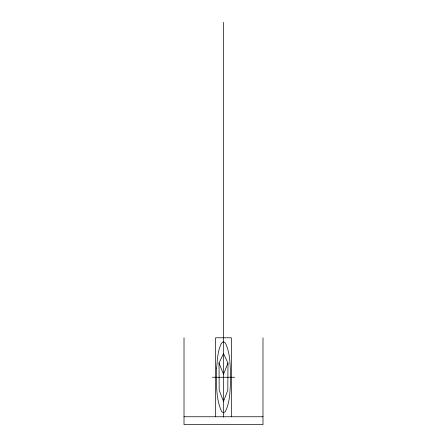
<?xml version="1.0" encoding="UTF-8"?>
<svg xmlns="http://www.w3.org/2000/svg" width="447" height="447" viewBox="0 0 447 447"><rect width="100%" height="100%" fill="white"/><g stroke="black" fill="none" stroke-linecap="round" stroke-linejoin="round"><path stroke-width="0.67" d="M227.992 363.02L227.802 390.197L223.5 401.423L219.198 390.197L219.008 363.02L223.5 353.689L227.992 363.02L223.5 374.245L219.008 363.02M212.347 377.268L234.653 377.268M184.013 416.755L262.987 416.755M262.987 337.787L262.987 424.65L184.013 424.65L184.013 337.787M231.395 416.755L231.395 337.787L215.605 337.787L215.605 416.755M223.5 22.35L223.5 417.191M216.633 368.071C216.555 382.565 215.51 398.104 221.662 411.592L223.5 412.804L225.338 411.592C230.518 401.032 230.082 388.756 230.607 377.268C230.082 365.786 230.518 353.504 225.338 342.944L223.5 341.731L221.662 342.944C217.583 350.616 217.454 359.611 216.633 368.071"/></g></svg>
